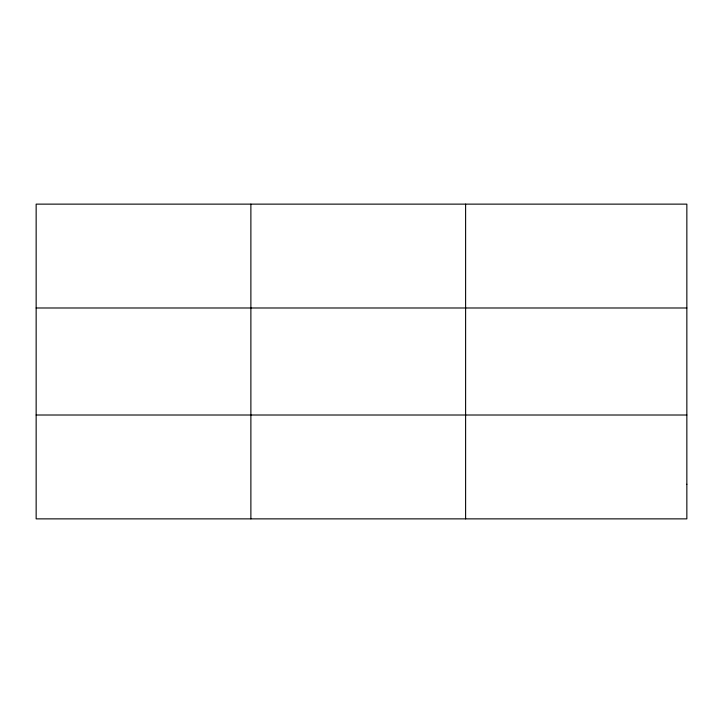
<?xml version="1.0" encoding="UTF-8"?>
<svg xmlns="http://www.w3.org/2000/svg" width="723" height="723" viewBox="0 0 723 723"><rect width="100%" height="100%" fill="white"/><g stroke="black" fill="none" stroke-linecap="round" stroke-linejoin="round"><path stroke-width="1.08" d="M250.881 518.87L250.881 204.13M465.612 518.87L465.612 204.13M36.15 307.989L686.85 307.989M36.15 415.011L686.85 415.011M686.85 484.247L686.85 518.87L36.15 518.87L36.15 204.13L686.85 204.13L686.85 484.247"/></g></svg>
